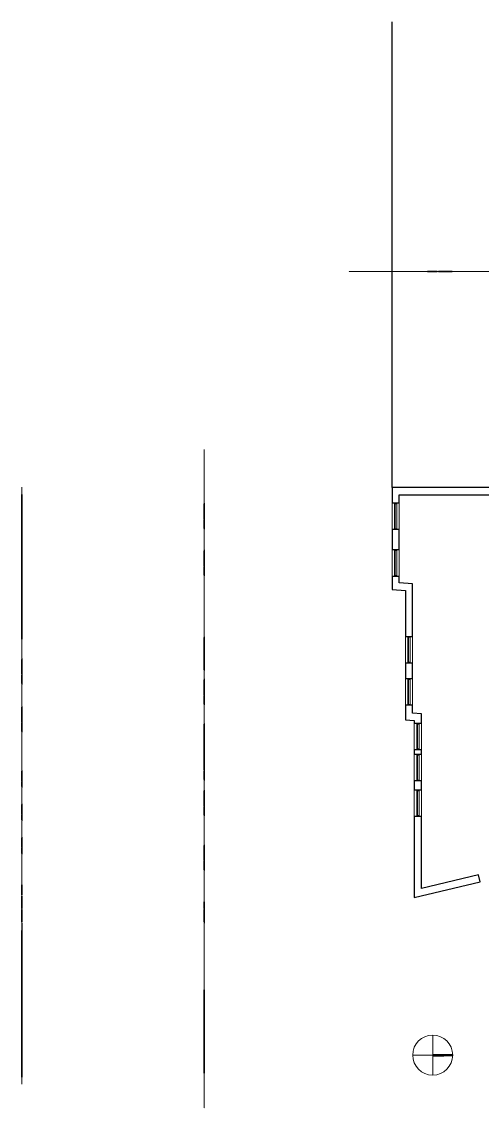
# Model space of a CAD drawing. Header units: inches. Extents: x -2539 to 2593, y -3508 to 2976.
# Drawn here: x -2539 to -1296, y 44 to 2976 of the extents above; entities that cross this region are included whole.
import ezdxf

# ---------------------------------------------------------------- set-up
doc = ezdxf.new("R2010")
doc.units = ezdxf.units.IN
doc.header["$MEASUREMENT"] = 0
doc.linetypes.add('Dash 1_16_', pattern=[0.125, 0.0625, -0.0625])
doc.layers.add('3D-Walls', color=1, linetype='Continuous')
for name, color, linetype, lineweight in [('A-CLNG', 13, 'Continuous', 30), ('A-FLOR', 140, 'Continuous', 30), ('A-GLAZ', 151, 'Continuous', 30), ('A-ROOF', 132, 'Continuous', 13), ('A-ROOF-OTLN', 132, 'Continuous', 9), ('A-WALL', 113, 'Continuous', 13), ('C-BLDG-PADS', 91, 'Continuous', 30), ('C-NORTH', 7, 'Continuous', 13), ('C-TOPO', 7, 'Dash 1_16_', 9)]:
    doc.layers.add(name, color=color, linetype=linetype, lineweight=lineweight)

# ---------------------------------------------------------------- blocks, each defined once
blk = doc.blocks.new('Golden Proportion - Wood 6_w-135343-Level 1 New')
at = {"layer": 'A-GLAZ', "lineweight": 20}
for p, q in [((-34.8, 3), (-36, 3)), ((-34.8, 1), (-34.8, 3)), ((-32.8, 2.5), (-34.8, 2.5)), ((-34.8, 2.5), (-34.8, 1)), ((-34.8, 1), (-32.8, 1)), ((-33.5, 1), (-34.8, 1)), ((-33.5, -3), (-33.5, 1)), ((-32.8, 1), (-32.8, 2.5)), ((-7.5, 2.5), (-9.5, 2.5)), ((-9.5, 2.5), (-9.5, 1)), ((-9.5, 1), (-7.5, 1)), ((-7.5, 1), (-7.5, 2.5)), ((34.7, 2.5), (32.7, 2.5)), ((32.7, 2.5), (32.7, 1)), ((32.7, 1), (34.7, 1)), ((34.7, 1), (33.5, 1)), ((33.5, 1), (33.5, -3)), ((34.7, 3), (34.7, 1)), ((36, 3), (34.7, 3)), ((34.7, 1), (34.7, 2.5)), ((-36, -3), (-33.5, -3)), ((33.5, -3), (36, -3))]:
    blk.add_line(p, q, dxfattribs=at)
at = {"layer": 'A-GLAZ', "lineweight": 9}
for p, q in [((34.7, 3), (-34.8, 3)), ((-32.8, 2.5), (-9.5, 2.5)), ((-9.5, 1), (-32.8, 1)), ((-7.5, 2.5), (32.7, 2.5)), ((32.7, 1), (-7.5, 1)), ((-33.5, -3), (33.5, -3))]:
    blk.add_line(p, q, dxfattribs=at)
at = {"layer": 'A-GLAZ', "lineweight": 30}
for p, q in [((-9.5, 2), (-32.8, 2)), ((-32.8, 2), (-32.8, 1.5)), ((-32.8, 1.5), (-9.5, 1.5)), ((-9.5, 1.5), (-9.5, 2)), ((32.7, 2), (-7.5, 2)), ((-7.5, 2), (-7.5, 1.5)), ((-7.5, 1.5), (32.7, 1.5)), ((32.7, 1.5), (32.7, 2))]:
    blk.add_line(p, q, dxfattribs=at)
blk = doc.blocks.new('Golden Proportion - Wood 6_w-136416-Section 2')
at = {"layer": 'A-GLAZ', "color": 50}
for p, q in [((-322.2, 199.2), (-322.2, 157.3)), ((-322.2, 199.2), (-252.7, 199.2)), ((-320.2, 159.3), (-320.2, 197.2)), ((-320.2, 197.2), (-279.9, 197.2)), ((-279.9, 197.2), (-279.9, 159.3)), ((-277.9, 159.3), (-277.9, 197.2)), ((-277.9, 197.2), (-254.7, 197.2)), ((-254.7, 197.2), (-254.7, 159.3)), ((-252.7, 157.3), (-252.7, 199.2)), ((-322.2, 157.3), (-252.7, 157.3)), ((-279.9, 159.3), (-320.2, 159.3)), ((-254.7, 159.3), (-277.9, 159.3))]:
    blk.add_line(p, q, dxfattribs=at)
blk = doc.blocks.new('Golden Proportion - Wood 4_w-136637-Section 2')
at = {"layer": 'A-GLAZ', "color": 50}
for p, q in [((-20.2, 184.4), (-20.2, 157.2)), ((-20.2, 184.4), (25.3, 184.4)), ((-18.2, 159.3), (-18.2, 182.4)), ((-18.2, 182.4), (7.3, 182.4)), ((7.3, 182.4), (7.3, 159.3)), ((9.3, 159.3), (9.3, 182.4)), ((9.3, 182.4), (23.3, 182.4)), ((23.3, 182.4), (23.3, 159.3)), ((25.3, 157.2), (25.3, 184.4)), ((-20.2, 157.2), (25.3, 157.2)), ((7.3, 159.3), (-18.2, 159.3)), ((23.3, 159.3), (9.3, 159.3))]:
    blk.add_line(p, q, dxfattribs=at)
blk = doc.blocks.new('Golden Proportion - Wood 6_w-135343-South')
at = {"layer": 'A-GLAZ', "color": 8}
for p, q in [((-741.2, 55.2), (-741.2, 13.2)), ((-741.2, 55.2), (-671.7, 55.2)), ((-739.2, 15.2), (-739.2, 53.2)), ((-739.2, 53.2), (-698.9, 53.2)), ((-698.9, 53.2), (-698.9, 15.2)), ((-696.9, 15.2), (-696.9, 53.2)), ((-696.9, 53.2), (-673.7, 53.2)), ((-673.7, 53.2), (-673.7, 15.2)), ((-671.7, 13.2), (-671.7, 55.2)), ((-741.2, 13.2), (-671.7, 13.2)), ((-698.9, 15.2), (-739.2, 15.2)), ((-673.7, 15.2), (-696.9, 15.2))]:
    blk.add_line(p, q, dxfattribs=at)

msp = doc.modelspace()

# ---------------------------------------------------------------- linework, layer by layer
at = {"layer": '3D-Walls'}
msp.add_line((-1539.1, 1719.2), (-1539.1, 2976), dxfattribs=at)
for points in [[(-1177.6, 1719.2), (-1539.1, 1719.2), (-1539.1, 1677.4), (-1519.6, 1677.4), (-1519.6, 1699.7), (-1177.6, 1699.7)], [(-1519.6, 1605.4), (-1539.1, 1605.4), (-1539.1, 1551.4), (-1519.6, 1551.4)], [(-1483.6, 1459), (-1519.6, 1462.2), (-1519.6, 1479.4), (-1539.1, 1479.4), (-1539.1, 1444.3), (-1503.1, 1441.1), (-1503.1, 1317.4), (-1483.6, 1317.4)], [(-1483.6, 1245.4), (-1503.1, 1245.4), (-1503.1, 1203.4), (-1483.6, 1203.4)], [(-1459.6, 1108.1), (-1483.6, 1110.2), (-1483.6, 1131.4), (-1503.1, 1131.4), (-1503.1, 1092.4), (-1479.1, 1090.3), (-1479.1, 1083.3), (-1459.6, 1083.3)], [(-1459.6, 1011.3), (-1479.1, 1011.3), (-1479.1, 999.3), (-1459.6, 999.3)], [(-1459.6, 927.3), (-1479.1, 927.3), (-1479.1, 903.3), (-1459.6, 903.3)], [(-1301, 655.1), (-1305.6, 674), (-1459.6, 637), (-1459.6, 831.3), (-1479.1, 831.3), (-1479.1, 612.3)]]:
    msp.add_lwpolyline(points, close=True, dxfattribs=at)
at = {"layer": 'A-CLNG', "extrusion": (-1, 0, 6.12323e-17)}
for p, q in [((-2539.3, 1310.4, 114), (-2539.3, 1699.9, 114)), ((-2539.3, 1321.8, 237.4), (-2539.3, 1699.8, 237.4)), ((-2539.3, 1699.8, 235.2), (-2539.3, 1310.3, 235.2)), ((-2539.3, 1699.8, 110.8), (-2539.3, 1310.4, 110.8)), ((-2539.3, 128.1, 110.8), (-2539.3, 524, 110)), ((-2539.3, 524, 114), (-2539.3, 128.1, 114))]:
    msp.add_line(p, q, dxfattribs=at)
at = {"layer": 'A-FLOR', "extrusion": (-1, 0, 6.12323e-17)}
for p, q in [((-2539.3, 1699.9, 123), (-2539.3, 1310.3, 123)), ((-2539.3, 1699.9, 120), (-2539.3, 1310.3, 120)), ((-2539.3, 543.9, 123), (-2539.3, 128.1, 123)), ((-2539.3, 543.7, 123.8), (-2539.3, 543.7, 114)), ((-2539.3, 128.1, 120), (-2539.3, 524, 120))]:
    msp.add_line(p, q, dxfattribs=at)
at = {"layer": 'A-GLAZ', "extrusion": (-1, 0, 6.12323e-17)}
for p, q in [((-2539.3, 1296.9, 159), (-2539.3, 1296.9, 203.4)), ((-2539.3, 1293.9, 203.4), (-2539.3, 1293.9, 159)), ((-2046.3, 600.8, 250.3), (-2046.3, 583.5, 250.3)), ((-2046.3, 583.5, 232.8), (-2046.3, 600.6, 232.8)), ((-2046.3, 600.6, 229.6), (-2046.3, 543.7, 229.6)), ((-2046.3, 583.5, 250.3), (-2046.3, 583.5, 232.8)), ((-2046.3, 577.6, 313.7), (-2046.3, 543.7, 313.7)), ((-2046.3, 547.1, 310.3), (-2046.3, 573.7, 310.3)), ((-2046.3, 553, 293), (-2046.3, 547.1, 293)), ((-2046.3, 549, 289.6), (-2046.3, 543.7, 289.6)), ((-2046.3, 547.1, 293), (-2046.3, 547.1, 310.3)), ((-2046.3, 545.6, 313.7), (-2046.3, 545.6, 289.6))]:
    msp.add_line(p, q, dxfattribs=at)
at = {"layer": 'A-GLAZ', "extrusion": (0, 1, -1.83697e-16), "elevation": 2302.4}
for points in [[(1417.2, -131.1), (1443.3, -131.1), (1443.3, -169.5), (1417.2, -169.5)], [(1377.1, -131.1), (1414.2, -131.1), (1414.2, -169.5), (1377.1, -169.5)]]:
    msp.add_lwpolyline(points, close=True, dxfattribs=at)
at = {"layer": 'A-GLAZ', "extrusion": (-1, 0, 6.12323e-17)}
for points, elevation in [([(-1658.7, 160.7), (-1632.7, 160.7), (-1632.7, 199.1), (-1658.7, 199.1)], 2539.3), ([(-1629.7, 160.7), (-1592.6, 160.7), (-1592.6, 199.1), (-1629.7, 199.1)], 2539.3), ([(-1519.9, 160.7), (-1493.8, 160.7), (-1493.8, 199.1), (-1519.9, 199.1)], 2539.3), ([(-1490.9, 160.7), (-1453.9, 160.7), (-1453.9, 199.1), (-1490.9, 199.1)], 2539.3), ([(-1348.8, 199.1), (-1322.7, 199.1), (-1322.7, 160.7), (-1348.8, 160.7)], 2539.3), ([(-647.1, 250.3), (-619.8, 250.3), (-619.8, 232.8), (-647.1, 232.8)], 2539.3), ([(-616.4, 250.3), (-583.5, 250.3), (-583.5, 232.8), (-616.4, 232.8)], 2539.3), ([(-580.1, 250.3), (-547.1, 250.3), (-547.1, 232.8), (-580.1, 232.8)], 2539.3), ([(-580.1, 232.8), (-547.1, 232.8), (-547.1, 250.3), (-580.1, 250.3)], 2046.3), ([(-360.4, 162), (-288.9, 162), (-288.9, 226.9), (-360.4, 209.2)], 2539.3), ([(-363.4, 211.5), (-363.4, 159), (-138.7, 159), (-138.7, 267.6)], 2046.3), ([(-360.4, 209.2), (-360.4, 162), (-288.9, 162), (-288.9, 226.9)], 2046.3), ([(-285.9, 162), (-216.2, 162), (-216.2, 245.2), (-285.9, 227.7)], 2539.3), ([(-285.9, 162), (-216.2, 162), (-216.2, 245.2), (-285.9, 227.7)], 2046.3), ([(-213.2, 245.9), (-213.2, 162), (-141.7, 162), (-141.7, 263.8)], 2539.3), ([(-213.2, 162), (-141.7, 162), (-141.7, 263.8), (-213.2, 245.9)], 2046.3)]:
    msp.add_lwpolyline(points, close=True, dxfattribs=dict(at, elevation=elevation))
at = {"layer": 'A-GLAZ', "extrusion": (-1, 0, 6.12323e-17), "elevation": 2539.3}
for points in [[(-1310.4, 199.1), (-1319.8, 199.1), (-1319.8, 160.7), (-1310.4, 160.7)], [(-573.7, 310.3), (-547.1, 310.3), (-547.1, 293), (-553, 293)]]:
    msp.add_lwpolyline(points, dxfattribs=at)
at = {"layer": 'A-ROOF', "extrusion": (-1, 0, 6.12323e-17)}
for p, q in [((-2539.3, 1011.3, 333.1), (-2539.3, 1720.3, 333.1)), ((-2539.3, 1290.8, 242.9), (-2539.3, 1720.3, 333.1)), ((-2539.3, 1720.2, 320.9), (-2539.3, 1720.3, 333.1)), ((-2539.3, 1720.2, 321.1), (-2539.3, 1290.8, 230.9)), ((-2046.3, 1720.1, 322.1), (-2046.3, 1720.1, 2.9)), ((-2046.3, 1719.3, 333.3), (-2046.3, 1718, 333.1)), ((-2046.3, 1444.5, 333.1), (-2046.3, 1444.5, 0.8)), ((-2539.3, 1020.5, 230.9), (-2539.3, 1291, 230.9)), ((-2539.3, 1290.8, 235.4), (-2539.3, 1290.8, 242.9)), ((-2539.3, 669.7, 196.4), (-2539.3, 1020.3, 196.4)), ((-2539.3, 1020.3, 196.4), (-2539.3, 1020.3, 197.1)), ((-2539.3, 1011.3, 260.6), (-2539.3, 699.8, 260.6)), ((-2539.3, 1011.3, 546.2), (-2539.3, 1011.3, 549.2)), ((-2539.3, 1011.3, 549.2), (-2539.3, 963.7, 549.2)), ((-2539.3, 963.7, 549.2), (-2539.3, 925.3, 528.3)), ((-2539.3, 925.3, 528.3), (-2539.3, 925.3, 525.3)), ((-2539.3, 913.6, 525.3), (-2539.3, 913.6, 528.3)), ((-2539.3, 913.6, 528.3), (-2539.3, 650.3, 660.1)), ((-2539.3, 699.8, 253.5), (-2539.3, 699.8, 374.9)), ((-2539.3, 699.8, 374.9), (-2539.3, 650.3, 374.9)), ((-2539.3, 520.6, 265.7), (-2539.3, 699.8, 265.7)), ((-2539.3, 699.8, 253.5), (-2539.3, 520.6, 253.5)), ((-2539.3, 669.7, 196.4), (-2539.3, 669.7, 253.5)), ((-2539.3, 650.3, 657.2), (-2539.3, 650.3, 660.1)), ((-2539.3, 650.3, 435.1), (-2539.3, 520.6, 325.6)), ((-2539.3, 520.6, 313.7), (-2539.3, 650.3, 423.1)), ((-2539.3, 650.3, 374.9), (-2539.3, 520.6, 265.7)), ((-2539.3, 520.6, 313.7), (-2539.3, 543.7, 313.7)), ((-2539.3, 520.6, 325.6), (-2539.3, 520.6, 313.7)), ((-2539.3, 520.6, 253.5), (-2539.3, 520.6, 265.7))]:
    msp.add_line(p, q, dxfattribs=at)
at = {"layer": 'A-ROOF', "extrusion": (-1, 0, 6.12323e-17), "elevation": 2539.3}
msp.add_lwpolyline([(-459.2, 229.4), (-108.7, 317.3), (-108.7, 329.3), (-459.2, 241.6)], close=True, dxfattribs=at)
at = {"layer": 'A-ROOF-OTLN', "extrusion": (0, 1, -1.83697e-16)}
for p, q in [((-1539.9, 2302.4, 1.5), (-1539.1, 2302.4, 1.5)), ((-1539.1, 2302.4, -9.7), (-1539.9, 2302.4, -9.7)), ((-1539.9, 2302.4, -9.7), (-1539.9, 2302.4, 1.5)), ((-1539.1, 2302.4, -9.9), (-1539.2, 2302.4, -9.9)), ((-1539.2, 2302.4, -9.9), (-1539.2, 2302.4, -9.7)), ((-1539.1, 2302.4, -9.9), (-1539.2, 2302.4, -9.9)), ((-44.5, 2302.4, 1.8), (-1539.1, 2302.4, 1.8)), ((-1539.1, 2302.4, -9.4), (-44.5, 2302.4, -9.4))]:
    msp.add_line(p, q, dxfattribs=at)
at = {"layer": 'A-ROOF-OTLN', "extrusion": (-1, 0, 6.12323e-17)}
for p, q in [((-2046.3, 1720.1, 333.3), (-2046.3, 1720.1, 322.1)), ((-2046.3, 1720.1, 322.1), (-2046.3, 1719.3, 322.1)), ((-2046.3, 1720.1, 333.3), (-2046.3, 1011.3, 333.3)), ((-2046.3, 1719.3, 333.1), (-2046.3, 1443.7, 333.1)), ((-2046.3, 1444.5, 321.8), (-2046.3, 1719.3, 321.8)), ((-2046.3, 1444.5, 321.6), (-2046.3, 1443.7, 321.6)), ((-2046.3, 1441.3, 315.2), (-2046.3, 1444.5, 321.6)), ((-2046.3, 1443.7, 321.6), (-2046.3, 1443.7, 333.1)), ((-2046.3, 1443.7, 333.1), (-2046.3, 1440.6, 326.7)), ((-2046.3, 1440.6, 315.2), (-2046.3, 1443.7, 321.6)), ((-2046.3, 1440.6, 315.2), (-2046.3, 1441.3, 315.2)), ((-2046.3, 1440.6, 326.7), (-2046.3, 1091.8, 326.7)), ((-2046.3, 1092.5, 315.4), (-2046.3, 1440.6, 315.4)), ((-2046.3, 1440.6, 315.4), (-2046.3, 1440.6, 315.2)), ((-2539.3, 1290.8, 242.9), (-2539.3, 1020.3, 242.9)), ((-2046.3, 1092.5, 315.2), (-2046.3, 1091.8, 315.2)), ((-2046.3, 1090.4, 311), (-2046.3, 1092.5, 315.2)), ((-2046.3, 1091.8, 315.2), (-2046.3, 1091.8, 326.7)), ((-2046.3, 1091.8, 326.7), (-2046.3, 1089.7, 322.4)), ((-2046.3, 1089.7, 311), (-2046.3, 1091.8, 315.2)), ((-2046.3, 1089.7, 311), (-2046.3, 1090.4, 311)), ((-2046.3, 1089.7, 322.4), (-2046.3, 611.7, 322.4)), ((-2046.3, 612.5, 311.1), (-2046.3, 1089.7, 311.1)), ((-2046.3, 1089.7, 311.1), (-2046.3, 1089.7, 311)), ((-2539.3, 1021.1, 242.7), (-2539.3, 1021.1, 197.1)), ((-2539.3, 1021.1, 197.1), (-2539.3, 1020.3, 197.1)), ((-2539.3, 1021.1, 208.8), (-2539.3, 669, 208.8)), ((-2539.3, 1020.3, 197.1), (-2539.3, 1020.3, 242.9)), ((-2539.3, 669.7, 197.6), (-2539.3, 1020.3, 197.6)), ((-2046.3, 1011.3, 545.9), (-2046.3, 1011.3, 549.2)), ((-2046.3, 1011.3, 549.2), (-2046.3, 963.7, 549.2)), ((-2046.3, 963.7, 549.2), (-2046.3, 963.5, 545.9)), ((-2046.3, 963.7, 549.2), (-2046.3, 925.3, 528.3)), ((-2046.3, 925.3, 528.3), (-2046.3, 925.3, 523.6)), ((-2046.3, 913.6, 523.6), (-2046.3, 913.6, 528.3)), ((-2046.3, 913.6, 528.3), (-2046.3, 650.3, 660.1)), ((-2046.3, 650.3, 374.9), (-2046.3, 699.8, 374.9)), ((-2046.3, 699.8, 374.9), (-2046.3, 699.8, 322.4)), ((-2046.3, 650.3, 657.2), (-2046.3, 650.3, 660.1)), ((-2046.3, 650.3, 374.9), (-2046.3, 520.6, 265.7)), ((-2046.3, 650.3, 423.1), (-2046.3, 520.6, 313.7)), ((-2046.3, 520.6, 325.6), (-2046.3, 650.3, 435.1)), ((-2046.3, 612.5, 282.4), (-2046.3, 599.9, 282.4)), ((-2046.3, 600.6, 271.2), (-2046.3, 612.5, 271.2)), ((-2046.3, 612.5, 311), (-2046.3, 611.7, 311)), ((-2046.3, 612.5, 310.4), (-2046.3, 611.7, 311)), ((-2046.3, 611.7, 311), (-2046.3, 611.7, 322.4)), ((-2046.3, 520.6, 253.5), (-2046.3, 600.8, 253.5)), ((-2046.3, 600.8, 265.7), (-2046.3, 520.6, 265.7)), ((-2046.3, 600.6, 271), (-2046.3, 599.9, 271)), ((-2046.3, 600.6, 270.2), (-2046.3, 599.9, 271)), ((-2046.3, 599.9, 271), (-2046.3, 599.9, 282.4)), ((-2046.3, 520.6, 265.7), (-2046.3, 520.6, 253.5)), ((-2046.3, 520.6, 313.7), (-2046.3, 520.6, 325.6)), ((-2046.3, 93.4, 321.6), (-2046.3, 459.2, 230.1)), ((-2046.3, 459.2, 241.7), (-2046.3, 399.9, 256.6)), ((-2046.3, 399.9, 256.7), (-2046.3, 399.9, 245.5)), ((-2046.3, 399.9, 245.5), (-2046.3, 399.2, 245.5)), ((-2046.3, 399.2, 256.7), (-2046.3, 399.9, 256.7)), ((-2046.3, 399.2, 256.7), (-2046.3, 93.4, 333.2)), ((-2046.3, 92.7, 333.2), (-2046.3, 93.4, 333.2)), ((-2046.3, 93.4, 322), (-2046.3, 92.7, 322)), ((-2046.3, 92.7, 322), (-2046.3, 92.7, 333.2))]:
    msp.add_line(p, q, dxfattribs=at)
at = {"layer": 'A-WALL', "extrusion": (0, 1, -1.83697e-16)}
for p, q in [((-1539.1, 2302.4, -10.6), (-45.2, 2302.4, -10.6)), ((-1539.1, 2302.4, 1.8), (-1539.1, 2302.4, -328.6))]:
    msp.add_line(p, q, dxfattribs=at)
at = {"layer": 'A-WALL', "extrusion": (-1, 0, 6.12323e-17)}
for p, q in [((-2539.3, 1720.2, 320.9), (-2539.3, 1719.3, -9.1)), ((-2539.3, 1695.3, -9.1), (-2539.3, 1719.3, -9.1)), ((-2046.3, 1444.5, 320.9), (-2046.3, 1719.3, 320.9)), ((-2539.3, 1699.8, 2.9), (-2539.3, 1699.8, 316.8)), ((-2046.3, 1677.8, 157.6), (-2046.3, 1677.8, 202.1)), ((-2046.3, 1677.8, 202.1), (-2046.3, 1605.8, 202.1)), ((-2046.3, 1605.8, 157.6), (-2046.3, 1677.8, 157.6)), ((-2046.3, 1677.6, 37.6), (-2046.3, 1677.6, 82.1)), ((-2046.3, 1677.6, 82.1), (-2046.3, 1605.6, 82.1)), ((-2046.3, 1605.6, 37.6), (-2046.3, 1677.6, 37.6)), ((-2046.3, 1605.8, 202.1), (-2046.3, 1605.8, 157.6)), ((-2046.3, 1605.6, 82.1), (-2046.3, 1605.6, 37.6)), ((-2046.3, 1551.8, 157.6), (-2046.3, 1551.8, 202.1)), ((-2046.3, 1551.8, 202.1), (-2046.3, 1479.8, 202.1)), ((-2046.3, 1479.8, 157.6), (-2046.3, 1551.8, 157.6)), ((-2046.3, 1551.6, 37.6), (-2046.3, 1551.6, 82.1)), ((-2046.3, 1551.6, 82.1), (-2046.3, 1479.6, 82.1)), ((-2046.3, 1479.6, 37.6), (-2046.3, 1551.6, 37.6)), ((-2046.3, 1479.8, 202.1), (-2046.3, 1479.8, 157.6)), ((-2046.3, 1479.6, 82.1), (-2046.3, 1479.6, 37.6)), ((-2046.3, 1441.3, 314.5), (-2046.3, 1444.5, 320.9)), ((-2046.3, 1441.3, 2.9), (-2046.3, 1441.3, 315.2)), ((-2046.3, 1092.5, 314.5), (-2046.3, 1441.3, 314.5)), ((-2539.3, 1351.8, 202.1), (-2539.3, 1310.4, 202.1)), ((-2539.3, 1310.4, 157.7), (-2539.3, 1351.8, 157.7)), ((-2539.3, 1351.8, 157.7), (-2539.3, 1351.8, 202.1)), ((-2539.3, 1314.8, -9.1), (-2539.3, 1290.8, -9.1)), ((-2539.3, 1310.4, 202.1), (-2539.3, 1310.4, 157.7)), ((-2539.3, 1310.3, 235.2), (-2539.3, 1310.3, 7.2)), ((-2539.3, 1310.3, 203.4), (-2539.3, 1291, 203.4)), ((-2539.3, 1310.3, 159), (-2539.3, 1290.8, 159)), ((-2539.3, 1290.8, -9.1), (-2539.3, 1290.8, 235.2)), ((-2046.3, 1317.5, 37.6), (-2046.3, 1317.5, 82.1)), ((-2046.3, 1317.5, 82.1), (-2046.3, 1245.5, 82.1)), ((-2046.3, 1245.5, 37.6), (-2046.3, 1317.5, 37.6)), ((-2046.3, 1296.2, 157.6), (-2046.3, 1296.2, 202.1)), ((-2046.3, 1296.2, 202.1), (-2046.3, 1224.2, 202.1)), ((-2046.3, 1224.2, 157.6), (-2046.3, 1296.2, 157.6)), ((-2539.3, 1258.6, 159), (-2539.3, 1258.6, 203.5)), ((-2539.3, 1258.6, 203.5), (-2539.3, 1186.6, 203.5)), ((-2539.3, 1258.6, 159), (-2539.3, 1186.6, 159)), ((-2046.3, 1245.5, 82.1), (-2046.3, 1245.5, 37.6)), ((-2046.3, 1224.2, 202.1), (-2046.3, 1224.2, 157.6)), ((-2046.3, 1203.8, 157.6), (-2046.3, 1203.8, 202.1)), ((-2046.3, 1203.8, 202.1), (-2046.3, 1131.8, 202.1)), ((-2046.3, 1131.8, 157.6), (-2046.3, 1203.8, 157.6)), ((-2046.3, 1203.5, 37.6), (-2046.3, 1203.5, 82.1)), ((-2046.3, 1203.5, 82.1), (-2046.3, 1131.5, 82.1)), ((-2046.3, 1131.5, 37.6), (-2046.3, 1203.5, 37.6)), ((-2539.3, 1186.6, 203.5), (-2539.3, 1186.6, 159)), ((-2539.3, 1129.5, 159), (-2539.3, 1057.3, 159)), ((-2539.3, 1129.3, 159), (-2539.3, 1129.3, 203.5)), ((-2539.3, 1129.3, 203.5), (-2539.3, 1057.3, 203.5)), ((-2046.3, 1131.8, 202.1), (-2046.3, 1131.8, 157.6)), ((-2046.3, 1131.5, 82.1), (-2046.3, 1131.5, 37.6)), ((-2046.3, 1090.4, 310.2), (-2046.3, 1092.5, 314.5)), ((-2046.3, 1092.5, 326.7), (-2046.3, 1092.5, 2.9)), ((-2046.3, 1090.4, 2.9), (-2046.3, 1090.4, 311)), ((-2046.3, 612.5, 310.2), (-2046.3, 1090.4, 310.2)), ((-2539.3, 1057.3, 203.5), (-2539.3, 1057.3, 159)), ((-2046.3, 1083.5, 37.6), (-2046.3, 1083.5, 82.1)), ((-2046.3, 1083.5, 82.1), (-2046.3, 1011.5, 82.1)), ((-2046.3, 1011.5, 37.6), (-2046.3, 1083.5, 37.6)), ((-2046.3, 1063.1, 157.6), (-2046.3, 1063.1, 202.1)), ((-2046.3, 1063.1, 202.1), (-2046.3, 991.1, 202.1)), ((-2046.3, 991.1, 157.6), (-2046.3, 1063.1, 157.6)), ((-2539.3, 1020.3, 196.4), (-2539.3, 1020.3, 132.3)), ((-2539.3, 1011.3, 546.2), (-2539.3, 1011.3, 265.3)), ((-2539.3, 963.7, 546.2), (-2539.3, 1011.3, 546.2)), ((-2046.3, 1011.5, 82.1), (-2046.3, 1011.5, 37.6)), ((-2046.3, 1011.3, 322.4), (-2046.3, 1011.3, 545.9)), ((-2046.3, 963.5, 545.9), (-2046.3, 1011.3, 545.9)), ((-2046.3, 999.5, 37.6), (-2046.3, 999.5, 82.1)), ((-2046.3, 999.5, 82.1), (-2046.3, 927.5, 82.1)), ((-2046.3, 927.5, 37.6), (-2046.3, 999.5, 37.6)), ((-2046.3, 991.1, 202.1), (-2046.3, 991.1, 157.6)), ((-2539.3, 963.7, 546.2), (-2539.3, 925.3, 525.3)), ((-2539.3, 956.6, 159), (-2539.3, 956.6, 188.7)), ((-2539.3, 956.6, 188.7), (-2539.3, 908.6, 188.7)), ((-2539.3, 908.6, 159), (-2539.3, 956.6, 159)), ((-2046.3, 963.5, 545.9), (-2046.3, 925.3, 523.6)), ((-2539.3, 913.6, 518.9), (-2539.3, 925.3, 518.9)), ((-2539.3, 925.3, 518.9), (-2539.3, 925.3, 525.3)), ((-2539.3, 913.6, 525.3), (-2539.3, 650.3, 657.2)), ((-2539.3, 913.6, 525.3), (-2539.3, 913.6, 518.9)), ((-2046.3, 927.5, 82.1), (-2046.3, 927.5, 37.6)), ((-2046.3, 913.6, 517.2), (-2046.3, 925.3, 517.2)), ((-2046.3, 925.3, 517.2), (-2046.3, 925.3, 523.6)), ((-2046.3, 913.6, 523.6), (-2046.3, 650.3, 657.2)), ((-2046.3, 913.6, 523.6), (-2046.3, 913.6, 517.2)), ((-2539.3, 908.6, 188.7), (-2539.3, 908.6, 159)), ((-2046.3, 903.5, 37.6), (-2046.3, 903.5, 82.1)), ((-2046.3, 903.5, 82.1), (-2046.3, 831.5, 82.1)), ((-2046.3, 831.5, 37.6), (-2046.3, 903.5, 37.6)), ((-2046.3, 903.5, 157.6), (-2046.3, 903.5, 202.1)), ((-2046.3, 903.5, 202.1), (-2046.3, 831.5, 202.1)), ((-2046.3, 831.5, 157.6), (-2046.3, 903.5, 157.6)), ((-2539.3, 866.6, 159), (-2539.3, 866.6, 188.7)), ((-2539.3, 866.6, 188.7), (-2539.3, 818.6, 188.7)), ((-2539.3, 818.6, 159), (-2539.3, 866.6, 159)), ((-2046.3, 831.5, 82.1), (-2046.3, 831.5, 37.6)), ((-2046.3, 831.5, 202.1), (-2046.3, 831.5, 157.6)), ((-2539.3, 818.6, 188.7), (-2539.3, 818.6, 159)), ((-2539.3, 776.6, 159), (-2539.3, 776.6, 188.7)), ((-2539.3, 776.6, 188.7), (-2539.3, 728.6, 188.7)), ((-2539.3, 728.6, 159), (-2539.3, 776.6, 159)), ((-2046.3, 756.3, 157.6), (-2046.3, 756.3, 202.1)), ((-2046.3, 756.3, 202.1), (-2046.3, 684.3, 202.1)), ((-2046.3, 684.3, 157.6), (-2046.3, 756.3, 157.6)), ((-2539.3, 728.6, 188.7), (-2539.3, 728.6, 159)), ((-2046.3, 684.3, 202.1), (-2046.3, 684.3, 157.6)), ((-2539.3, 669.7, 123.8), (-2539.3, 669.7, 196.4)), ((-2539.3, 650.3, 374.9), (-2539.3, 650.3, 657.2)), ((-2046.3, 650.3, 657.2), (-2046.3, 650.3, 374.9)), ((-2046.3, 612.5, 322.4), (-2046.3, 612.5, 2.9)), ((-2046.3, 600.6, 270.2), (-2046.3, 612.5, 270.2)), ((-2046.3, 600.6, 122.9), (-2046.3, 600.6, 282.4)), ((-2539.3, 543.7, 289.6), (-2539.3, 549, 289.6)), ((-2539.3, 545.6, 289.6), (-2539.3, 545.6, 313.7)), ((-2539.3, 543.7, 332.9), (-2539.3, 543.7, 285.1)), ((-2539.3, 543.6, 253.5), (-2539.3, 543.6, 123.8)), ((-2539.3, 543.5, 114), (-2539.3, 543.5, -9.1)), ((-2539.3, 524, -9.1), (-2539.3, 543.5, -9.1)), ((-2046.3, 543.7, 123), (-2046.3, 543.7, 253.5)), ((-2046.3, 543.7, 284.9), (-2046.3, 543.7, 332.9)), ((-2539.3, 524, 2.9), (-2539.3, 524, 123)), ((-2539.3, 459.2, 123.8), (-2539.3, 459.2, 229.4)), ((-2539.3, 459.2, 229.4), (-2539.3, 439.5, 234.3)), ((-2046.3, 93.4, 320.9), (-2046.3, 459.2, 229.4)), ((-2046.3, 459.2, 123.8), (-2046.3, 459.2, 241.7)), ((-2539.3, 439.5, 234.3), (-2539.3, 439.5, 123)), ((-2046.3, 399.2, 256.7), (-2046.3, 399.2, 29.5)), ((-2539.3, 374.1, 250.8), (-2539.3, 374.1, 123)), ((-2539.3, 127.9, -9.1), (-2539.3, 128.1, 312.4)), ((-2539.3, 128.1, 312.4), (-2539.3, 108.7, 317.3)), ((-2539.3, 108.7, -9.1), (-2539.3, 127.9, -9.1)), ((-2539.3, 127.9, 2.9), (-2539.3, 108.7, 2.9)), ((-2539.3, 127.7, 86.9), (-2539.3, 108.7, 86.9)), ((-2539.3, 108.7, 317.3), (-2539.3, 108.7, -9.1)), ((-2046.3, 108.7, 317), (-2046.3, 108.4, 2.9))]:
    msp.add_line(p, q, dxfattribs=at)
at = {"layer": 'A-WALL'}
for p, q in [((-45.2, 1719.2), (-1539.1, 1719.2)), ((-1539.1, 1719.2), (-1539.1, 1444.3)), ((-1539.1, 1677.4), (-1519.6, 1677.4)), ((-1519.6, 1462.2), (-1519.6, 1699.7)), ((-1519.6, 1699.7), (-64.7, 1699.7)), ((-1519.6, 1605.4), (-1539.1, 1605.4)), ((-1539.1, 1551.4), (-1519.6, 1551.4)), ((-1519.6, 1479.4), (-1539.1, 1479.4)), ((-1539.1, 1444.3), (-1503.1, 1441.1)), ((-1483.6, 1459), (-1519.6, 1462.2)), ((-1503.1, 1441.1), (-1503.1, 1092.4)), ((-1483.6, 1110.2), (-1483.6, 1459)), ((-1503.1, 1317.4), (-1483.6, 1317.4)), ((-1483.6, 1245.4), (-1503.1, 1245.4)), ((-1503.1, 1203.4), (-1483.6, 1203.4)), ((-1483.6, 1131.4), (-1503.1, 1131.4)), ((-1503.1, 1092.4), (-1479.1, 1090.3)), ((-1459.6, 1108.1), (-1483.6, 1110.2)), ((-1479.1, 1090.3), (-1479.1, 612.3)), ((-1459.6, 637), (-1459.6, 1108.1)), ((-1479.1, 1083.3), (-1459.6, 1083.3)), ((-1459.6, 1011.3), (-1479.1, 1011.3)), ((-1479.1, 999.3), (-1459.6, 999.3)), ((-1459.6, 927.3), (-1479.1, 927.3)), ((-1479.1, 903.3), (-1459.6, 903.3)), ((-1459.6, 831.3), (-1479.1, 831.3)), ((-1479.1, 612.3), (-1301, 655.1)), ((-1305.6, 674), (-1459.6, 637)), ((-1301, 655.1), (-1305.6, 674))]:
    msp.add_line(p, q, dxfattribs=at)
at = {"layer": 'A-WALL', "extrusion": (0, 1, -1.83697e-16), "elevation": 2302.4}
msp.add_lwpolyline([(1374.1, -128.1), (1446.2, -128.1), (1446.2, -172.5), (1374.1, -172.5)], close=True, dxfattribs=at)
at = {"layer": 'A-WALL', "extrusion": (-1, 0, 6.12323e-17), "elevation": 2539.3}
for points in [[(-650.3, 229.6), (-543.7, 229.6), (-543.7, 253.5), (-650.3, 253.5)], [(-363.4, 159), (-138.7, 159), (-138.7, 267.6), (-363.4, 211.5)]]:
    msp.add_lwpolyline(points, close=True, dxfattribs=at)
msp.add_lwpolyline([(-543.7, 313.7), (-577.6, 313.7)], dxfattribs=at)
at = {"layer": 'C-BLDG-PADS', "extrusion": (-1, 0, 6.12323e-17)}
for p, q in [((-2539.3, 1699.8, -9.1), (-2539.3, 1310.3, -9.1)), ((-2539.3, 1310.3, 2.6), (-2539.3, 1699.8, 2.6)), ((-2539.3, 1699.8, 2.9), (-2539.3, 1699.8, -9.1)), ((-2539.3, 1310.3, -9.1), (-2539.3, 1310.3, 7.2)), ((-2539.3, 524, -9.1), (-2539.3, 127.9, -9.1)), ((-2539.3, 127.9, 2.9), (-2539.3, 524, 2.9)), ((-2539.3, 524, 2.9), (-2539.3, 524, -9.1))]:
    msp.add_line(p, q, dxfattribs=at)
at = {"layer": 'C-NORTH'}
for p, q in [((-1429.5, 241.4), (-1429.5, 133.4)), ((-1483.5, 187.4), (-1429.5, 187.4))]:
    msp.add_line(p, q, dxfattribs=at)
at = {"layer": 'C-NORTH', "const_width": 6.75}
msp.add_lwpolyline([(-1429.5, 186.6), (-1375.5, 187.4)], dxfattribs=at)
at = {"layer": 'C-NORTH'}
msp.add_circle((-1429.5, 187.4), 54, dxfattribs=at)
at = {"layer": 'C-TOPO', "extrusion": (0, 1, -1.83697e-16)}
msp.add_line((197.3, 2302.4, -328.6), (-1655.7, 2302.4, -328.6), dxfattribs=at)
at = {"layer": 'C-TOPO', "extrusion": (-1, 0, 6.12323e-17)}
for p, q in [((-2046.3, 44, 2.9), (-2046.3, 1821.8, 2.9)), ((-2539.3, 1314.8, -9.1), (-2539.3, 1695.3, -9.1)), ((-2539.3, 1268.6, 123.2), (-2539.3, 1291, 123)), ((-2539.3, 543.5, 123.8), (-2539.3, 669.9, 123.8)), ((-2046.3, 601.7, 17.8), (-2046.3, 612.6, 14.8)), ((-2046.3, 612.6, 14.8), (-2046.3, 342.7, 14.8)), ((-2046.3, 600.6, 122.9), (-2046.3, 601.7, 17.8)), ((-2046.3, 600.8, 123), (-2046.3, 399.2, 123)), ((-2046.3, 600.8, 27), (-2046.3, 361.9, 27)), ((-2539.3, 453.2, -9.1), (-2539.3, 519.5, -9.1)), ((-2046.3, 399.4, 44.4), (-2046.3, 371.3, 32.1)), ((-2046.3, 371.3, 32.1), (-2046.3, 357.1, 24)), ((-2046.3, 357.1, 24), (-2046.3, 347.5, 17.9)), ((-2046.3, 347.5, 17.9), (-2046.3, 332.9, 8.2)), ((-2046.3, 332.9, 8.2), (-2046.3, 325.4, 2.9))]:
    msp.add_line(p, q, dxfattribs=at)
msp.add_arc((-963.9, -4756.3, 2539.3), 4889, 86.5501, 93.5724, dxfattribs=at)

# ---------------------------------------------------------------- block references
at = {"layer": 'A-GLAZ', "extrusion": (-1, 0, 6.12323e-17)}
for name, p in [('Golden Proportion - Wood 6_w-135343-South', (-935.4, 145.6, 2046.3)), ('Golden Proportion - Wood 6_w-135343-South', (-935.2, 25.6, 2046.3)), ('Golden Proportion - Wood 6_w-135343-South', (-809.4, 145.6, 2046.3)), ('Golden Proportion - Wood 6_w-135343-South', (-809.2, 25.6, 2046.3)), ('Golden Proportion - Wood 6_w-135343-South', (-575.1, 25.6, 2046.3)), ('Golden Proportion - Wood 6_w-135343-South', (-553.7, 145.6, 2046.3)), ('Golden Proportion - Wood 6_w-136416-Section 2', (-935.2, 3, 2539.3)), ('Golden Proportion - Wood 6_w-135343-South', (-461.3, 145.6, 2046.3)), ('Golden Proportion - Wood 6_w-135343-South', (-461.1, 25.6, 2046.3)), ('Golden Proportion - Wood 6_w-136416-Section 2', (-805.8, 3, 2539.3)), ('Golden Proportion - Wood 6_w-135343-South', (-341.1, 25.6, 2046.3)), ('Golden Proportion - Wood 6_w-135343-South', (-320.7, 145.6, 2046.3)), ('Golden Proportion - Wood 6_w-135343-South', (-257.1, 25.6, 2046.3)), ('Golden Proportion - Wood 4_w-136637-Section 2', (-935.2, 3, 2539.3)), ('Golden Proportion - Wood 6_w-135343-South', (-161.1, 25.6, 2046.3)), ('Golden Proportion - Wood 6_w-135343-South', (-161.1, 145.6, 2046.3)), ('Golden Proportion - Wood 4_w-136637-Section 2', (-845.2, 3, 2539.3)), ('Golden Proportion - Wood 4_w-136637-Section 2', (-755.2, 3, 2539.3)), ('Golden Proportion - Wood 6_w-135343-South', (-13.9, 145.6, 2046.3))]:
    msp.add_blockref(name, p, dxfattribs=at)
at = {"layer": 'A-GLAZ', "rotation": 89.99999999999999}
for p in [(-1529.4, 1641.4), (-1529.4, 1515.4), (-1493.4, 1281.4), (-1493.4, 1167.4), (-1469.4, 1047.3), (-1469.4, 963.3), (-1469.4, 867.3)]:
    msp.add_blockref('Golden Proportion - Wood 6_w-135343-Level 1 New', p, dxfattribs=at)

doc.saveas('drawing.dxf')
